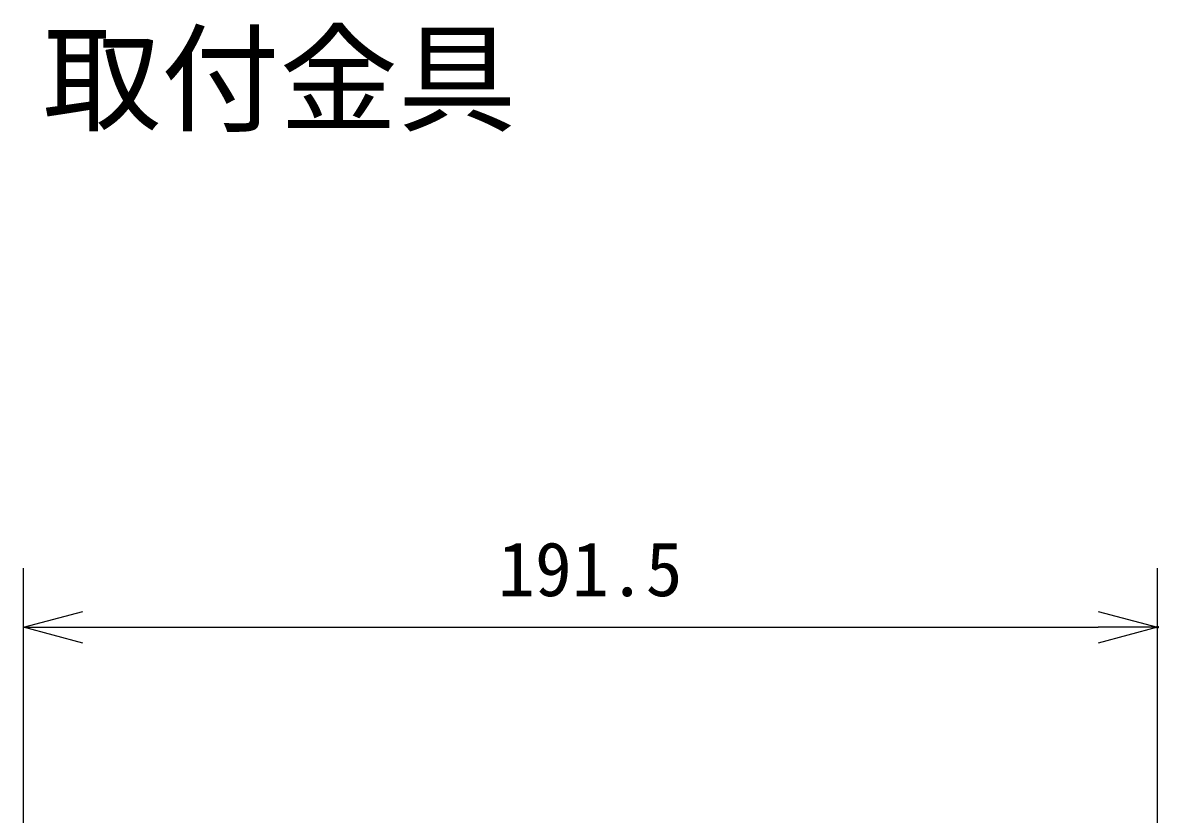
# Model space of a CAD drawing. Units: millimetres, scale not verified. Extents: x -63 to 62, y -56 to 57.
# Drawn here: x -36.2 to 2.16, y 30 to 56.75 of the extents above; entities that cross this region are included whole.
import ezdxf
from ezdxf.enums import TextEntityAlignment as Align

# ---------------------------------------------------------------- set-up
doc = ezdxf.new("R2010")
doc.units = ezdxf.units.MM
doc.header["$LTSCALE"] = 0.125
doc.header["$PDMODE"] = 32
doc.header["$PDSIZE"] = 0.0625
for name, color, linetype in [('0-0_0', 7, 'Continuous'), ('0-3_MOJI1', 7, 'Continuous'), ('0-4_DEFPOINTS', 7, 'Continuous'), ('0-6_SUNPO', 7, 'Continuous')]:
    doc.layers.add(name, color=color, linetype=linetype)
doc.styles.add('ＭＳ ゴシック', font='')
doc.styles.get('ＭＳ ゴシック').set_extended_font_data('MS Gothic')

# ---------------------------------------------------------------- blocks, each defined once
blk = doc.blocks.new('_OPEN30')
at = {"layer": '0-0_0'}
blk.add_line((0, 0), (-1, 0), dxfattribs=at)
blk.add_lwpolyline([(-1, 0.26795), (0, 0), (-1, -0.26795)], dxfattribs=at)
blk = doc.blocks.new('D4')
at = {"layer": '0-4_DEFPOINTS'}
for p in [(8.1706, 39.2895), (-30.1284, 18.3997), (8.1706, 18.3997)]:
    blk.add_point(p, dxfattribs=at)
at = {"layer": '0-6_SUNPO'}
for p, q in [((-30.1284, 20.3997), (-30.1284, 41.2895)), ((8.1706, 20.3997), (8.1706, 41.2895)), ((-28.1284, 39.2895), (6.1706, 39.2895))]:
    blk.add_line(p, q, dxfattribs=at)
at = {"layer": '0-6_SUNPO', "xscale": 2, "yscale": 2, "rotation": 180}
blk.add_blockref('_OPEN30', (-30.1284, 39.2895), dxfattribs=at)
at = {"layer": '0-6_SUNPO', "xscale": 2, "yscale": 2}
blk.add_blockref('_OPEN30', (8.1706, 39.2895), dxfattribs=at)
at = {"layer": '0-6_SUNPO', "style": 'ＭＳ ゴシック'}
blk.add_text('191.5', height=1.833, dxfattribs=at).set_placement((-14.1039, 39.7895), align=Align.BOTTOM_LEFT)

msp = doc.modelspace()

# ---------------------------------------------------------------- block references
at = {"layer": '0-6_SUNPO'}
msp.add_blockref('D4', (-6.0378, -2.9729), dxfattribs=at)

# ---------------------------------------------------------------- texts
at = {"layer": '0-3_MOJI1', "style": 'ＭＳ ゴシック'}
msp.add_text('取付金具', height=2.933, dxfattribs=at).set_placement((-35.5233, 52.5018), align=Align.BOTTOM_LEFT)

doc.saveas('drawing.dxf')
